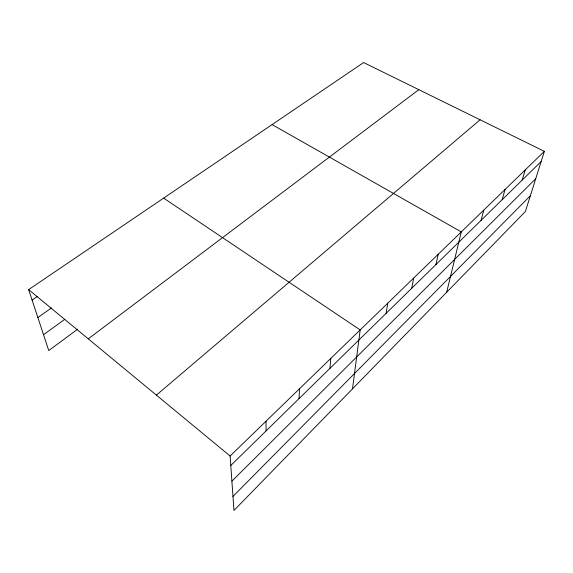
<?xml version="1.0" encoding="UTF-8"?>
<svg xmlns="http://www.w3.org/2000/svg" width="573" height="573" viewBox="0 0 573 573"><rect width="100%" height="100%" fill="white"/><g stroke="black" fill="none" stroke-linecap="round" stroke-linejoin="round"><path stroke-width="0.86" d="M299.034 398.629L299.493 388.766M329.905 368.396L330.822 358.397M352.502 388.859L360.181 329.926L163.62 198.122M386.095 313.374L387.763 303.189M411.736 288.262L413.713 278.02M435.938 264.561L438.187 254.297M446.675 292.259L461.294 231.893L272.089 124.599M481.091 220.347L483.791 210.076M502.177 199.691L505.071 189.441M522.168 180.115L525.233 169.902M544.35 151.358L525.391 211.516L233.963 510.45L230.124 456.029L28.65 289.616L363.626 62.55L544.35 151.358L230.124 456.029M232.975 496.433L530.383 195.68M231.9 481.155L535.734 178.697M230.79 465.462L541.141 161.536M156.386 395.119L480.095 119.786M88.263 338.851L418.827 89.675M77.727 329.153L48.755 350.569L28.65 289.616M43.519 334.696L64.849 319.283M37.861 317.542L51.477 307.937M32.095 300.051L37.252 296.499M266.008 421.234L266.073 430.91"/></g></svg>
